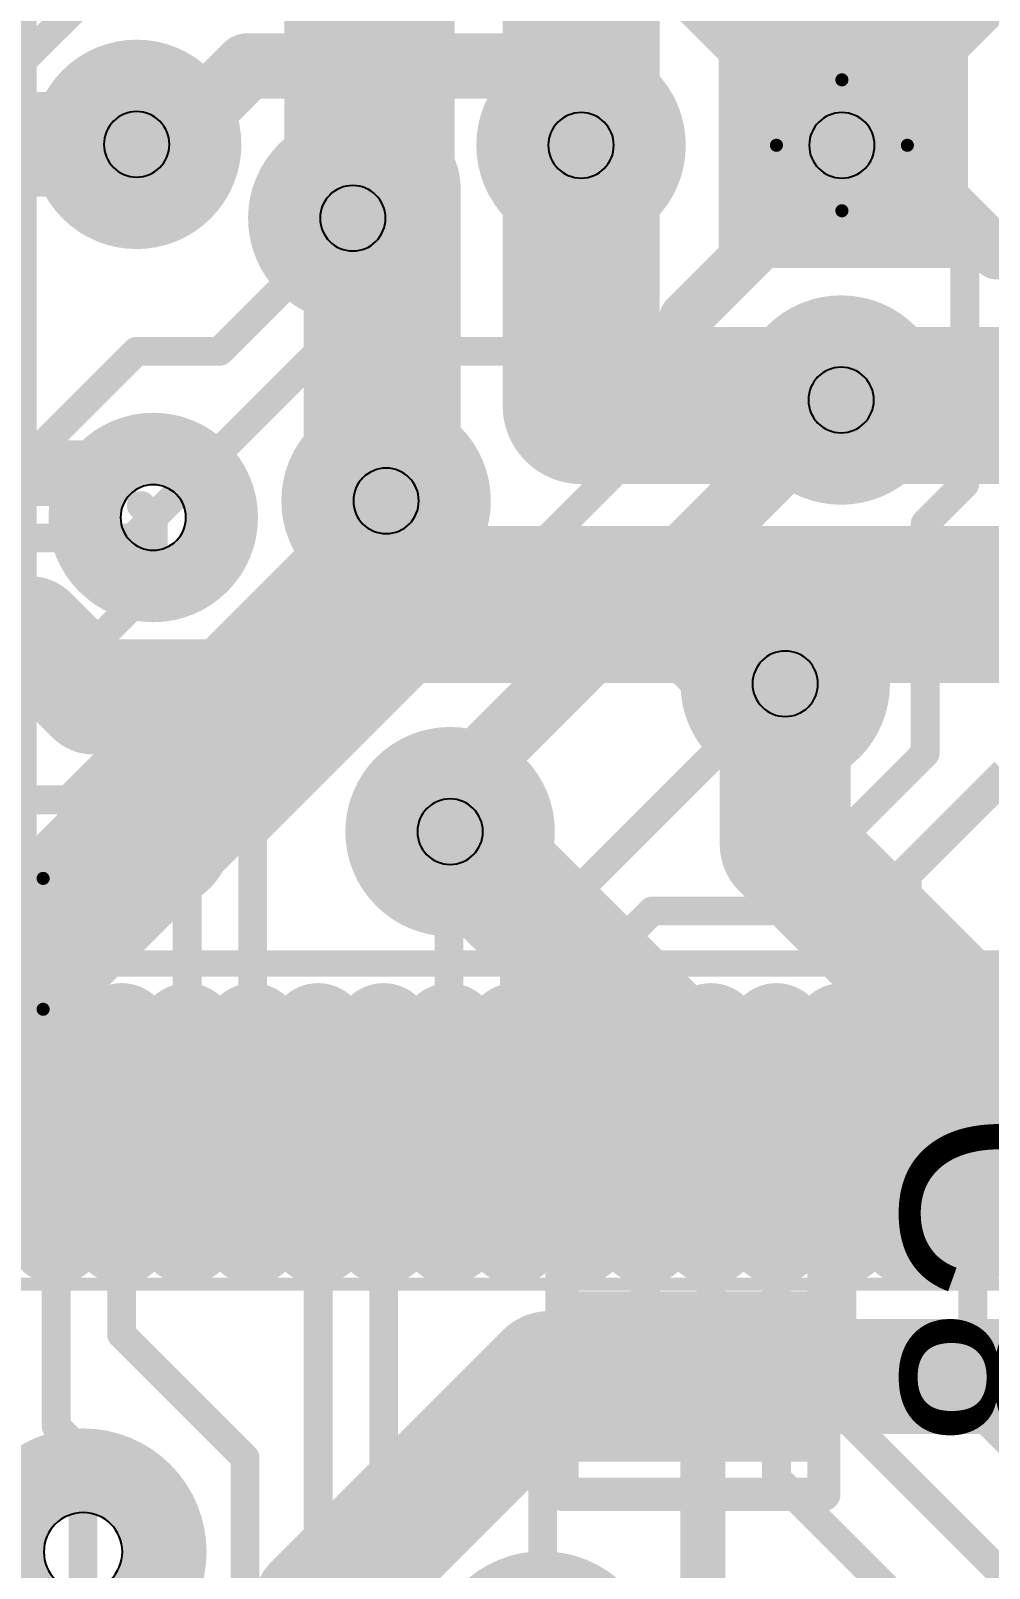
# Model space of a CAD drawing. Extents: x 0.11 to 5.41, y 1.37 to 6.94.
# Drawn here: x 3.1512 to 3.4394, y 4.7529 to 5.2153 of the extents above; entities that cross this region are included whole.
import ezdxf

# ---------------------------------------------------------------- set-up
doc = ezdxf.new("R2010")
doc.units = 0
doc.layers.get('0').update_dxf_attribs({"linetype": 'CONTINUOUS'})
for name, color, linetype in [('BOTTOMLAYER', 5, 'CONTINUOUS'), ('BOTTOMOVERLAY', 54, 'CONTINUOUS'), ('BOTTOMPASTE', 16, 'CONTINUOUS'), ('BOTTOMSOLDER', 6, 'CONTINUOUS'), ('DRILLDRAWING', 1, 'CONTINUOUS'), ('MECHANICAL13', 56, 'CONTINUOUS'), ('MECHANICAL15', 56, 'CONTINUOUS'), ('MULTILAYER', 9, 'CONTINUOUS'), ('TOPLAYER', 1, 'CONTINUOUS'), ('TOPOVERLAY', 2, 'CONTINUOUS'), ('TOPPASTE', 8, 'CONTINUOUS'), ('TOPSOLDER', 216, 'CONTINUOUS')]:
    doc.layers.add(name, color=color, linetype=linetype)

# ---------------------------------------------------------------- blocks, each defined once
blk = doc.blocks.new('PZ100_N_15')
at = {"layer": 'MECHANICAL13', "const_width": 0.003937}
blk.add_lwpolyline([(-0.2755906, 0.2755906), (-0.2755906, -0.2755905)], dxfattribs=at)
at = {"layer": 'MECHANICAL13'}
for points, const_width in [([(-0.2204725, 0.2401575, 1), (-0.2598425, 0.2401575, 1)], 0.003937), ([(-0.2608267, 0.2401575, 1), (-0.2588583, 0.2401575, 1)], 0.0019685), ([(-0.2214567, 0.2401575, 1), (-0.2194883, 0.2401575, 1)], 0.0019685)]:
    blk.add_lwpolyline(points, format="xyb", close=True, dxfattribs=dict(at, const_width=const_width))
at = {"layer": 'MECHANICAL15', "const_width": 0.003937}
for points in [[(-0.3425197, 0.3425197), (-0.3425197, -0.3425197)], [(0, 0.019685), (0, -0.019685)], [(-0.019685, 0), (0.019685, 0)]]:
    blk.add_lwpolyline(points, dxfattribs=at)
at = {"layer": 'MECHANICAL15', "const_width": 0.0019685}
for points in [[(-0.0009842, 0.019685, 1), (0.0009842, 0.019685, 1)], [(-0.0206692, 0, 1), (-0.0187008, 0, 1)], [(0.0187008, 0, 1), (0.0206692, 0, 1)], [(-0.0009842, -0.019685, 1), (0.0009842, -0.019685, 1)]]:
    blk.add_lwpolyline(points, format="xyb", close=True, dxfattribs=at)
at = {"layer": 'TOPLAYER', "const_width": 0.0049212}
for points in [[(-0.3277559, 0.2337599, -1), (-0.3277559, 0.2386811)], [(-0.2667323, 0.2386811, -1), (-0.2667323, 0.2337599)], [(-0.3277559, 0.2140748, -1), (-0.3277559, 0.218996)], [(-0.2667323, 0.218996, -1), (-0.2667323, 0.2140748)], [(-0.3277559, 0.1943898, -1), (-0.3277559, 0.199311)], [(-0.2667323, 0.199311, -1), (-0.2667323, 0.1943898)], [(-0.3277559, 0.1747048, -1), (-0.3277559, 0.179626)], [(-0.2667323, 0.179626, -1), (-0.2667323, 0.1747048)], [(-0.3277559, 0.1550197, -1), (-0.3277559, 0.1599409)], [(-0.2667323, 0.1599409, -1), (-0.2667323, 0.1550197)], [(-0.3277559, 0.1353347, -1), (-0.3277559, 0.1402559)], [(-0.2667323, 0.1402559, -1), (-0.2667323, 0.1353347)], [(-0.3277559, 0.1156496, -1), (-0.3277559, 0.1205708)], [(-0.2667323, 0.1205708, -1), (-0.2667323, 0.1156496)], [(-0.3277559, 0.0959646, -1), (-0.3277559, 0.1008858)], [(-0.2667323, 0.1008858, -1), (-0.2667323, 0.0959646)], [(-0.3277559, 0.0762796, -1), (-0.3277559, 0.0812008)], [(-0.2667323, 0.0812008, -1), (-0.2667323, 0.0762796)], [(-0.3277559, 0.0565945, -1), (-0.3277559, 0.0615157)], [(-0.2667323, 0.0615157, -1), (-0.2667323, 0.0565945)], [(-0.3277559, 0.0369095, -1), (-0.3277559, 0.0418307)], [(-0.2667323, 0.0418307, -1), (-0.2667323, 0.0369095)], [(-0.3277559, 0.0172244, -1), (-0.3277559, 0.0221456)], [(-0.2667323, 0.0221456, -1), (-0.2667323, 0.0172244)], [(-0.3277559, -0.0024606, -1), (-0.3277559, 0.0024606)], [(-0.2667323, 0.0024606, -1), (-0.2667323, -0.0024606)], [(-0.3277559, -0.0221456, -1), (-0.3277559, -0.0172244)], [(-0.2667323, -0.0172244, -1), (-0.2667323, -0.0221456)], [(-0.3277559, -0.0418307, -1), (-0.3277559, -0.0369095)], [(-0.2667323, -0.0369095, -1), (-0.2667323, -0.0418307)]]:
    blk.add_lwpolyline(points, format="xyb", dxfattribs=at)
for points in [[(-0.2667323, 0.2386811), (-0.3277559, 0.2386811)], [(-0.2667323, 0.2337599), (-0.3277559, 0.2337599)], [(-0.2667323, 0.218996), (-0.3277559, 0.218996)], [(-0.2667323, 0.2140748), (-0.3277559, 0.2140748)], [(-0.2667323, 0.199311), (-0.3277559, 0.199311)], [(-0.2667323, 0.1943898), (-0.3277559, 0.1943898)], [(-0.2667323, 0.179626), (-0.3277559, 0.179626)], [(-0.2667323, 0.1747048), (-0.3277559, 0.1747048)], [(-0.2667323, 0.1599409), (-0.3277559, 0.1599409)], [(-0.2667323, 0.1550197), (-0.3277559, 0.1550197)], [(-0.2667323, 0.1402559), (-0.3277559, 0.1402559)], [(-0.2667323, 0.1353347), (-0.3277559, 0.1353347)], [(-0.2667323, 0.1205708), (-0.3277559, 0.1205708)], [(-0.2667323, 0.1156496), (-0.3277559, 0.1156496)], [(-0.2667323, 0.1008858), (-0.3277559, 0.1008858)], [(-0.2667323, 0.0959646), (-0.3277559, 0.0959646)], [(-0.2667323, 0.0812008), (-0.3277559, 0.0812008)], [(-0.2667323, 0.0762796), (-0.3277559, 0.0762796)], [(-0.2667323, 0.0615157), (-0.3277559, 0.0615157)], [(-0.2667323, 0.0565945), (-0.3277559, 0.0565945)], [(-0.2667323, 0.0418307), (-0.3277559, 0.0418307)], [(-0.2667323, 0.0369095), (-0.3277559, 0.0369095)], [(-0.2667323, 0.0221456), (-0.3277559, 0.0221456)], [(-0.2667323, 0.0172244), (-0.3277559, 0.0172244)], [(-0.2667323, 0.0024606), (-0.3277559, 0.0024606)], [(-0.2667323, -0.0024606), (-0.3277559, -0.0024606)], [(-0.2667323, -0.0172244), (-0.3277559, -0.0172244)], [(-0.2667323, -0.0221456), (-0.3277559, -0.0221456)], [(-0.2667323, -0.0369095), (-0.3277559, -0.0369095)], [(-0.2667323, -0.0418307), (-0.3277559, -0.0418307)]]:
    blk.add_lwpolyline(points, dxfattribs=at)
for points in [[(-0.2997047, 0.2362205, 1), (-0.2947835, 0.2362205, 1)], [(-0.2997047, 0.2165354, 1), (-0.2947835, 0.2165354, 1)], [(-0.2997047, 0.1968504, 1), (-0.2947835, 0.1968504, 1)], [(-0.2997047, 0.1771654, 1), (-0.2947835, 0.1771654, 1)], [(-0.2997047, 0.1574803, 1), (-0.2947835, 0.1574803, 1)], [(-0.2997047, 0.1377953, 1), (-0.2947835, 0.1377953, 1)], [(-0.2997047, 0.1181102, 1), (-0.2947835, 0.1181102, 1)], [(-0.2997047, 0.0984252, 1), (-0.2947835, 0.0984252, 1)], [(-0.2997047, 0.0787402, 1), (-0.2947835, 0.0787402, 1)], [(-0.2997047, 0.0590551, 1), (-0.2947835, 0.0590551, 1)], [(-0.2997047, 0.0393701, 1), (-0.2947835, 0.0393701, 1)], [(-0.2997047, 0.019685, 1), (-0.2947835, 0.019685, 1)], [(-0.2997047, 0, 1), (-0.2947835, 0, 1)], [(-0.2997047, -0.019685, 1), (-0.2947835, -0.019685, 1)], [(-0.2997047, -0.0393701, 1), (-0.2947835, -0.0393701, 1)]]:
    blk.add_lwpolyline(points, format="xyb", close=True, dxfattribs=at)
at = {"layer": 'TOPOVERLAY', "const_width": 0.007874}
for points in [[(-0.246063, 0.246063), (0.246063, 0.246063)], [(-0.246063, 0.246063), (-0.246063, -0.246063)]]:
    blk.add_lwpolyline(points, dxfattribs=at)
at = {"layer": 'TOPOVERLAY'}
for points, const_width in [([(-0.2480315, 0.246063, 1), (-0.2440945, 0.246063, 1)], 0.003937), ([(-0.2480315, 0.246063, 1), (-0.2440945, 0.246063, 1)], 0.003937), ([(-0.1948819, 0.2066929, 1), (-0.2185039, 0.2066929, 1)], 0.023622), ([(-0.2244094, 0.2066929, 1), (-0.2125984, 0.2066929, 1)], 0.011811), ([(-0.2007874, 0.2066929, 1), (-0.1889764, 0.2066929, 1)], 0.011811)]:
    blk.add_lwpolyline(points, format="xyb", close=True, dxfattribs=dict(at, const_width=const_width))
at = {"layer": 'TOPPASTE', "const_width": 0.0049212}
for points in [[(-0.3277559, 0.2337599, -1), (-0.3277559, 0.2386811)], [(-0.2667323, 0.2386811, -1), (-0.2667323, 0.2337599)], [(-0.3277559, 0.2140748, -1), (-0.3277559, 0.218996)], [(-0.2667323, 0.218996, -1), (-0.2667323, 0.2140748)], [(-0.3277559, 0.1943898, -1), (-0.3277559, 0.199311)], [(-0.2667323, 0.199311, -1), (-0.2667323, 0.1943898)], [(-0.3277559, 0.1747048, -1), (-0.3277559, 0.179626)], [(-0.2667323, 0.179626, -1), (-0.2667323, 0.1747048)], [(-0.3277559, 0.1550197, -1), (-0.3277559, 0.1599409)], [(-0.2667323, 0.1599409, -1), (-0.2667323, 0.1550197)], [(-0.3277559, 0.1353347, -1), (-0.3277559, 0.1402559)], [(-0.2667323, 0.1402559, -1), (-0.2667323, 0.1353347)], [(-0.3277559, 0.1156496, -1), (-0.3277559, 0.1205708)], [(-0.2667323, 0.1205708, -1), (-0.2667323, 0.1156496)], [(-0.3277559, 0.0959646, -1), (-0.3277559, 0.1008858)], [(-0.2667323, 0.1008858, -1), (-0.2667323, 0.0959646)], [(-0.3277559, 0.0762796, -1), (-0.3277559, 0.0812008)], [(-0.2667323, 0.0812008, -1), (-0.2667323, 0.0762796)], [(-0.3277559, 0.0565945, -1), (-0.3277559, 0.0615157)], [(-0.2667323, 0.0615157, -1), (-0.2667323, 0.0565945)], [(-0.3277559, 0.0369095, -1), (-0.3277559, 0.0418307)], [(-0.2667323, 0.0418307, -1), (-0.2667323, 0.0369095)], [(-0.3277559, 0.0172244, -1), (-0.3277559, 0.0221456)], [(-0.2667323, 0.0221456, -1), (-0.2667323, 0.0172244)], [(-0.3277559, -0.0024606, -1), (-0.3277559, 0.0024606)], [(-0.2667323, 0.0024606, -1), (-0.2667323, -0.0024606)], [(-0.3277559, -0.0221456, -1), (-0.3277559, -0.0172244)], [(-0.2667323, -0.0172244, -1), (-0.2667323, -0.0221456)], [(-0.3277559, -0.0418307, -1), (-0.3277559, -0.0369095)], [(-0.2667323, -0.0369095, -1), (-0.2667323, -0.0418307)]]:
    blk.add_lwpolyline(points, format="xyb", dxfattribs=at)
for points in [[(-0.2667323, 0.2386811), (-0.3277559, 0.2386811)], [(-0.2667323, 0.2337599), (-0.3277559, 0.2337599)], [(-0.2667323, 0.218996), (-0.3277559, 0.218996)], [(-0.2667323, 0.2140748), (-0.3277559, 0.2140748)], [(-0.2667323, 0.199311), (-0.3277559, 0.199311)], [(-0.2667323, 0.1943898), (-0.3277559, 0.1943898)], [(-0.2667323, 0.179626), (-0.3277559, 0.179626)], [(-0.2667323, 0.1747048), (-0.3277559, 0.1747048)], [(-0.2667323, 0.1599409), (-0.3277559, 0.1599409)], [(-0.2667323, 0.1550197), (-0.3277559, 0.1550197)], [(-0.2667323, 0.1402559), (-0.3277559, 0.1402559)], [(-0.2667323, 0.1353347), (-0.3277559, 0.1353347)], [(-0.2667323, 0.1205708), (-0.3277559, 0.1205708)], [(-0.2667323, 0.1156496), (-0.3277559, 0.1156496)], [(-0.2667323, 0.1008858), (-0.3277559, 0.1008858)], [(-0.2667323, 0.0959646), (-0.3277559, 0.0959646)], [(-0.2667323, 0.0812008), (-0.3277559, 0.0812008)], [(-0.2667323, 0.0762796), (-0.3277559, 0.0762796)], [(-0.2667323, 0.0615157), (-0.3277559, 0.0615157)], [(-0.2667323, 0.0565945), (-0.3277559, 0.0565945)], [(-0.2667323, 0.0418307), (-0.3277559, 0.0418307)], [(-0.2667323, 0.0369095), (-0.3277559, 0.0369095)], [(-0.2667323, 0.0221456), (-0.3277559, 0.0221456)], [(-0.2667323, 0.0172244), (-0.3277559, 0.0172244)], [(-0.2667323, 0.0024606), (-0.3277559, 0.0024606)], [(-0.2667323, -0.0024606), (-0.3277559, -0.0024606)], [(-0.2667323, -0.0172244), (-0.3277559, -0.0172244)], [(-0.2667323, -0.0221456), (-0.3277559, -0.0221456)], [(-0.2667323, -0.0369095), (-0.3277559, -0.0369095)], [(-0.2667323, -0.0418307), (-0.3277559, -0.0418307)]]:
    blk.add_lwpolyline(points, dxfattribs=at)
for points in [[(-0.2997047, 0.2362205, 1), (-0.2947835, 0.2362205, 1)], [(-0.2997047, 0.2165354, 1), (-0.2947835, 0.2165354, 1)], [(-0.2997047, 0.1968504, 1), (-0.2947835, 0.1968504, 1)], [(-0.2997047, 0.1771654, 1), (-0.2947835, 0.1771654, 1)], [(-0.2997047, 0.1574803, 1), (-0.2947835, 0.1574803, 1)], [(-0.2997047, 0.1377953, 1), (-0.2947835, 0.1377953, 1)], [(-0.2997047, 0.1181102, 1), (-0.2947835, 0.1181102, 1)], [(-0.2997047, 0.0984252, 1), (-0.2947835, 0.0984252, 1)], [(-0.2997047, 0.0787402, 1), (-0.2947835, 0.0787402, 1)], [(-0.2997047, 0.0590551, 1), (-0.2947835, 0.0590551, 1)], [(-0.2997047, 0.0393701, 1), (-0.2947835, 0.0393701, 1)], [(-0.2997047, 0.019685, 1), (-0.2947835, 0.019685, 1)], [(-0.2997047, 0, 1), (-0.2947835, 0, 1)], [(-0.2997047, -0.019685, 1), (-0.2947835, -0.019685, 1)], [(-0.2997047, -0.0393701, 1), (-0.2947835, -0.0393701, 1)]]:
    blk.add_lwpolyline(points, format="xyb", close=True, dxfattribs=at)
at = {"layer": 'TOPSOLDER', "const_width": 0.0147637}
for points in [[(-0.3277559, 0.2288387, -1), (-0.3277559, 0.2436023)], [(-0.2667323, 0.2436023, -1), (-0.2667323, 0.2288387)], [(-0.3277559, 0.2091536, -1), (-0.3277559, 0.2239172)], [(-0.2667323, 0.2239172, -1), (-0.2667323, 0.2091536)], [(-0.3277559, 0.1894686, -1), (-0.3277559, 0.2042322)], [(-0.2667323, 0.2042322, -1), (-0.2667323, 0.1894686)], [(-0.3277559, 0.1697836, -1), (-0.3277559, 0.1845472)], [(-0.2667323, 0.1845472, -1), (-0.2667323, 0.1697836)], [(-0.3277559, 0.1500985, -1), (-0.3277559, 0.1648621)], [(-0.2667323, 0.1648621, -1), (-0.2667323, 0.1500985)], [(-0.3277559, 0.1304135, -1), (-0.3277559, 0.1451771)], [(-0.2667323, 0.1451771, -1), (-0.2667323, 0.1304135)], [(-0.3277559, 0.1107284, -1), (-0.3277559, 0.125492)], [(-0.2667323, 0.125492, -1), (-0.2667323, 0.1107284)], [(-0.3277559, 0.0910434, -1), (-0.3277559, 0.105807)], [(-0.2667323, 0.105807, -1), (-0.2667323, 0.0910434)], [(-0.3277559, 0.0713584, -1), (-0.3277559, 0.086122)], [(-0.2667323, 0.086122, -1), (-0.2667323, 0.0713584)], [(-0.3277559, 0.0516733, -1), (-0.3277559, 0.0664369)], [(-0.2667323, 0.0664369, -1), (-0.2667323, 0.0516733)], [(-0.3277559, 0.0319883, -1), (-0.3277559, 0.0467519)], [(-0.2667323, 0.0467519, -1), (-0.2667323, 0.0319883)], [(-0.3277559, 0.0123032, -1), (-0.3277559, 0.0270668)], [(-0.2667323, 0.0270668, -1), (-0.2667323, 0.0123032)], [(-0.3277559, -0.0073818, -1), (-0.3277559, 0.0073818)], [(-0.2667323, 0.0073818, -1), (-0.2667323, -0.0073818)], [(-0.3277559, -0.0270668, -1), (-0.3277559, -0.0123032)], [(-0.2667323, -0.0123032, -1), (-0.2667323, -0.0270668)], [(-0.3277559, -0.0467519, -1), (-0.3277559, -0.0319883)], [(-0.2667323, -0.0319883, -1), (-0.2667323, -0.0467519)]]:
    blk.add_lwpolyline(points, format="xyb", dxfattribs=at)
for points in [[(-0.2667323, 0.2436023), (-0.3277559, 0.2436023)], [(-0.2667323, 0.2288387), (-0.3277559, 0.2288387)], [(-0.2667323, 0.2239172), (-0.3277559, 0.2239172)], [(-0.2667323, 0.2091536), (-0.3277559, 0.2091536)], [(-0.2667323, 0.2042322), (-0.3277559, 0.2042322)], [(-0.2667323, 0.1894686), (-0.3277559, 0.1894686)], [(-0.2667323, 0.1845472), (-0.3277559, 0.1845472)], [(-0.2667323, 0.1697836), (-0.3277559, 0.1697836)], [(-0.2667323, 0.1648621), (-0.3277559, 0.1648621)], [(-0.2667323, 0.1500985), (-0.3277559, 0.1500985)], [(-0.2667323, 0.1451771), (-0.3277559, 0.1451771)], [(-0.2667323, 0.1304135), (-0.3277559, 0.1304135)], [(-0.2667323, 0.125492), (-0.3277559, 0.125492)], [(-0.2667323, 0.1107284), (-0.3277559, 0.1107284)], [(-0.2667323, 0.105807), (-0.3277559, 0.105807)], [(-0.2667323, 0.0910434), (-0.3277559, 0.0910434)], [(-0.2667323, 0.086122), (-0.3277559, 0.086122)], [(-0.2667323, 0.0713584), (-0.3277559, 0.0713584)], [(-0.2667323, 0.0664369), (-0.3277559, 0.0664369)], [(-0.2667323, 0.0516733), (-0.3277559, 0.0516733)], [(-0.2667323, 0.0467519), (-0.3277559, 0.0467519)], [(-0.2667323, 0.0319883), (-0.3277559, 0.0319883)], [(-0.2667323, 0.0270668), (-0.3277559, 0.0270668)], [(-0.2667323, 0.0123032), (-0.3277559, 0.0123032)], [(-0.2667323, 0.0073818), (-0.3277559, 0.0073818)], [(-0.2667323, -0.0073818), (-0.3277559, -0.0073818)], [(-0.2667323, -0.0123032), (-0.3277559, -0.0123032)], [(-0.2667323, -0.0270668), (-0.3277559, -0.0270668)], [(-0.2667323, -0.0319883), (-0.3277559, -0.0319883)], [(-0.2667323, -0.0467519), (-0.3277559, -0.0467519)]]:
    blk.add_lwpolyline(points, dxfattribs=at)
for points in [[(-0.304626, 0.2362205, 1), (-0.2898622, 0.2362205, 1)], [(-0.304626, 0.2165354, 1), (-0.2898622, 0.2165354, 1)], [(-0.304626, 0.1968504, 1), (-0.2898622, 0.1968504, 1)], [(-0.304626, 0.1771654, 1), (-0.2898622, 0.1771654, 1)], [(-0.304626, 0.1574803, 1), (-0.2898622, 0.1574803, 1)], [(-0.304626, 0.1377953, 1), (-0.2898622, 0.1377953, 1)], [(-0.304626, 0.1181102, 1), (-0.2898622, 0.1181102, 1)], [(-0.304626, 0.0984252, 1), (-0.2898622, 0.0984252, 1)], [(-0.304626, 0.0787402, 1), (-0.2898622, 0.0787402, 1)], [(-0.304626, 0.0590551, 1), (-0.2898622, 0.0590551, 1)], [(-0.304626, 0.0393701, 1), (-0.2898622, 0.0393701, 1)], [(-0.304626, 0.019685, 1), (-0.2898622, 0.019685, 1)], [(-0.304626, 0, 1), (-0.2898622, 0, 1)], [(-0.304626, -0.019685, 1), (-0.2898622, -0.019685, 1)], [(-0.304626, -0.0393701, 1), (-0.2898622, -0.0393701, 1)]]:
    blk.add_lwpolyline(points, format="xyb", close=True, dxfattribs=at)
blk = doc.blocks.new('TEST_POINT_THT_25')
at = {"layer": 'BOTTOMLAYER', "const_width": 0.007874}
blk.add_lwpolyline([(-0.015748, 0, 1), (0.015748, 0, 1)], format="xyb", close=True, dxfattribs=at)
at = {"layer": 'BOTTOMSOLDER', "const_width": 0.0177165}
blk.add_lwpolyline([(-0.0206693, 0, 1), (0.0206693, 0, 1)], format="xyb", close=True, dxfattribs=at)
at = {"layer": 'DRILLDRAWING'}
blk.add_lwpolyline([(-0.011811, 0, 1), (0.011811, 0, 1)], format="xyb", close=True, dxfattribs=at)
at = {"layer": 'MULTILAYER', "const_width": 0.007874}
blk.add_lwpolyline([(-0.015748, 0, 1), (0.015748, 0, 1)], format="xyb", close=True, dxfattribs=at)
at = {"layer": 'TOPLAYER', "const_width": 0.007874}
blk.add_lwpolyline([(-0.015748, 0, 1), (0.015748, 0, 1)], format="xyb", close=True, dxfattribs=at)
at = {"layer": 'TOPOVERLAY'}
for points, const_width in [([(0.0331896, 0, 1), (-0.0331896, 0, 1)], 0.007874), ([(-0.0351581, 0, 1), (-0.0312211, 0, 1)], 0.003937), ([(0.0312211, 0, 1), (0.0351581, 0, 1)], 0.003937)]:
    blk.add_lwpolyline(points, format="xyb", close=True, dxfattribs=dict(at, const_width=const_width))
at = {"layer": 'TOPSOLDER', "const_width": 0.0177165}
blk.add_lwpolyline([(-0.0206693, 0, 1), (0.0206693, 0, 1)], format="xyb", close=True, dxfattribs=at)
blk = doc.blocks.new('0805__2012__P_______B_92')
at = {"layer": 'BOTTOMLAYER'}
for points, const_width in [([(-0.007874, 0.0255905), (-0.007874, -0.0255905)], 0.015748), ([(0.007874, 0.0255905), (0.007874, -0.0255905)], 0.015748), ([(0.0551181, 0.0255905), (0.0551181, -0.0255905)], 0.015748), ([(0.0708661, 0.0255905), (0.0708661, -0.0255905)], 0.015748), ([(-0.015748, 0.0127952), (0.015748, 0.0127952)], 0.0255905), ([(0.0472441, 0.0127952), (0.0787401, 0.0127952)], 0.0255905), ([(-0.015748, -0.0127952), (0.015748, -0.0127952)], 0.0255905), ([(0.0472441, -0.0127952), (0.0787401, -0.0127952)], 0.0255905)]:
    blk.add_lwpolyline(points, dxfattribs=dict(at, const_width=const_width))
at = {"layer": 'BOTTOMLAYER', "const_width": 0.015748}
for points in [[(-0.007874, 0, 1), (0.007874, 0, 1)], [(0.0551181, 0, 1), (0.0708661, 0, 1)]]:
    blk.add_lwpolyline(points, format="xyb", close=True, dxfattribs=at)
at = {"layer": 'BOTTOMOVERLAY', "const_width": 0.01}
for points in [[(0.0984252, 0.0393701), (-0.0393701, 0.0393701)], [(-0.0393701, -0.0393701), (-0.0393701, 0.0393701)], [(0.0984252, -0.0393701), (0.0984252, 0.0393701)], [(0.0984252, -0.0393701), (-0.0393701, -0.0393701)], [(-0.0314961, -0.0393701), (-0.0393701, -0.0393701)]]:
    blk.add_lwpolyline(points, dxfattribs=at)
at = {"layer": 'BOTTOMOVERLAY', "const_width": 0.005}
for points in [[(-0.0418701, 0.0393701, 1), (-0.0368701, 0.0393701, 1)], [(-0.0418701, 0.0393701, 1), (-0.0368701, 0.0393701, 1)], [(0.0959252, 0.0393701, 1), (0.1009252, 0.0393701, 1)], [(0.0959252, 0.0393701, 1), (0.1009252, 0.0393701, 1)], [(-0.0418701, -0.0393701, 1), (-0.0368701, -0.0393701, 1)], [(-0.0418701, -0.0393701, 1), (-0.0368701, -0.0393701, 1)], [(-0.0418701, -0.0393701, 1), (-0.0368701, -0.0393701, 1)], [(-0.0339961, -0.0393701, 1), (-0.0289961, -0.0393701, 1)], [(0.0959252, -0.0393701, 1), (0.1009252, -0.0393701, 1)], [(0.0959252, -0.0393701, 1), (0.1009252, -0.0393701, 1)]]:
    blk.add_lwpolyline(points, format="xyb", close=True, dxfattribs=at)
at = {"layer": 'BOTTOMPASTE'}
for points, const_width in [([(-0.007874, 0.0255905), (-0.007874, -0.0255905)], 0.015748), ([(0.007874, 0.0255905), (0.007874, -0.0255905)], 0.015748), ([(0.0551181, 0.0255905), (0.0551181, -0.0255905)], 0.015748), ([(0.0708661, 0.0255905), (0.0708661, -0.0255905)], 0.015748), ([(-0.015748, 0.0127952), (0.015748, 0.0127952)], 0.0255905), ([(0.0472441, 0.0127952), (0.0787401, 0.0127952)], 0.0255905), ([(-0.015748, -0.0127952), (0.015748, -0.0127952)], 0.0255905), ([(0.0472441, -0.0127952), (0.0787401, -0.0127952)], 0.0255905)]:
    blk.add_lwpolyline(points, dxfattribs=dict(at, const_width=const_width))
at = {"layer": 'BOTTOMPASTE', "const_width": 0.015748}
for points in [[(-0.007874, 0, 1), (0.007874, 0, 1)], [(0.0551181, 0, 1), (0.0708661, 0, 1)]]:
    blk.add_lwpolyline(points, format="xyb", close=True, dxfattribs=at)
at = {"layer": 'BOTTOMSOLDER'}
for points, const_width in [([(-0.0127952, 0.035433), (-0.0127952, -0.035433)], 0.0255905), ([(0.0127952, 0.035433), (0.0127952, -0.035433)], 0.0255905), ([(0.0501969, 0.035433), (0.0501969, -0.035433)], 0.0255905), ([(0.0757873, 0.035433), (0.0757873, -0.035433)], 0.0255905), ([(-0.0255905, 0.0177165), (0.0255905, 0.0177165)], 0.035433), ([(0.0374016, 0.0177165), (0.0885826, 0.0177165)], 0.035433), ([(-0.0255905, -0.0177165), (0.0255905, -0.0177165)], 0.035433), ([(0.0374016, -0.0177165), (0.0885826, -0.0177165)], 0.035433)]:
    blk.add_lwpolyline(points, dxfattribs=dict(at, const_width=const_width))
at = {"layer": 'BOTTOMSOLDER', "const_width": 0.0255905}
for points in [[(-0.0127953, 0, 1), (0.0127953, 0, 1)], [(0.0501968, 0, 1), (0.0757874, 0, 1)]]:
    blk.add_lwpolyline(points, format="xyb", close=True, dxfattribs=at)

msp = doc.modelspace()

# ---------------------------------------------------------------- linework, layer by layer
at = {"layer": 'BOTTOMLAYER'}
for points, const_width in [([(3.253024, 5.1639531), (3.253024, 5.3189531)], 0.0511811), ([(3.3166854, 5.1026145), (3.3166854, 5.2582533)], 0.0472441), ([(3.0880259, 5.1811667), (3.183024, 5.1811667)], 0.0314961), ([(3.253024, 5.1639531), (3.2568429, 5.167772)], 0.0472441), ([(3.2568429, 5.0751342), (3.2568429, 5.167772)], 0.0472441), ([(3.248024, 5.1589531), (3.253024, 5.1639531)], 0.0472441), ([(3.3166854, 5.1026145), (3.4743626, 5.1026145)], 0.0472441), ([(3.2568429, 5.0751342), (3.258024, 5.0739531)], 0.0511811), ([(3.258024, 5.063024), (3.258024, 5.0739531)], 0.0472441), ([(3.0425198, 5.0822835), (3.1746936, 5.0822835)], 0.019685), ([(3.258024, 5.0449981), (3.258024, 5.063024)], 0.0472441), ([(3.1844413, 5.0725358), (3.188024, 5.0689531)], 0.0086614), ([(3.0880259, 4.875), (3.258024, 5.0449981)], 0.0472441), ([(3.258024, 5.042772), (3.258024, 5.0449981)], 0.0511811), ([(3.21, 5.015), (3.258024, 5.063024)], 0.0086614), ([(3.258024, 5.042772), (3.3542051, 5.042772)], 0.0472441), ([(3.3542051, 5.042772), (3.483024, 5.042772)], 0.0472441), ([(3.3542051, 5.042772), (3.378024, 5.0189531)], 0.0472441), ([(3.0880259, 5.0339531), (3.1510469, 5.0339531)], 0.0346457), ([(3.1510469, 5.0339531), (3.17, 5.015)], 0.0346457), ([(3.378024, 4.9706156), (3.378024, 5.0189531)], 0.0393701), ([(3.17, 5.015), (3.21, 5.015)], 0.0346457), ([(3.277276, 4.9744649), (3.35027, 4.9014709)], 0.0393701), ([(3.378024, 4.9706156), (3.438024, 4.9106156)], 0.0393701), ([(3.2769629, 4.9744649), (3.277276, 4.9744649)], 0.0098425), ([(3.438024, 4.9106156), (3.4960161, 4.9106156)], 0.0314961), ([(3.35027, 4.8736077), (3.35027, 4.9014709)], 0.0393701), ([(3.2375929, 4.7411362), (3.3070723, 4.8106156)], 0.0393701), ([(3.3070723, 4.8106156), (3.35027, 4.8106156)], 0.0393701), ([(3.3507874, 4.8106156), (3.533024, 4.8106156)], 0.0346457), ([(3.35027, 4.8106156), (3.3507874, 4.8106156)], 0.0086614), ([(3.3507874, 4.6592126), (3.3507874, 4.8106156)], 0.0086614), ([(3.1669291, 4.728937), (3.1669291, 4.757874)], 0.0086614), ([(3.2375929, 4.6962542), (3.2375929, 4.7411362)], 0.0393701)]:
    msp.add_lwpolyline(points, dxfattribs=dict(at, const_width=const_width))
for points, const_width in [([(3.167276, 5.1811667, 1), (3.198772, 5.1811667, 1)], 0.011811), ([(3.3009, 5.1808911, 1), (3.332396, 5.1808911, 1)], 0.011811), ([(3.3793252, 5.1808911, 1), (3.4108212, 5.1808911, 1)], 0.011811), ([(3.17515, 5.1811667, 1), (3.190898, 5.1811667, 1)], 0.015748), ([(3.2402287, 5.1639531, 1), (3.2658193, 5.1639531, 1)], 0.0255905), ([(3.2450319, 5.167772, 1), (3.2686539, 5.167772, 1)], 0.023622), ([(3.2450319, 5.167772, 1), (3.2686539, 5.167772, 1)], 0.023622), ([(3.241213, 5.1639531, 1), (3.264835, 5.1639531, 1)], 0.023622), ([(3.241213, 5.1639531, 1), (3.264835, 5.1639531, 1)], 0.023622), ([(3.236213, 5.1589531, 1), (3.259835, 5.1589531, 1)], 0.023622), ([(3.232276, 5.1589531, 1), (3.263772, 5.1589531, 1)], 0.011811), ([(3.3048744, 5.1026145, 1), (3.3284964, 5.1026145, 1)], 0.023622), ([(3.3048744, 5.1026145, 1), (3.3284964, 5.1026145, 1)], 0.023622), ([(3.3790889, 5.1042769, 1), (3.4105849, 5.1042769, 1)], 0.011811), ([(3.2440476, 5.0751342, 1), (3.2696382, 5.0751342, 1)], 0.0255905), ([(3.2452287, 5.0739531, 1), (3.2708193, 5.0739531, 1)], 0.0255905), ([(3.2450319, 5.0751342, 1), (3.2686539, 5.0751342, 1)], 0.023622), ([(3.246213, 5.0739531, 1), (3.269835, 5.0739531, 1)], 0.023622), ([(3.1697724, 5.0822835, 1), (3.1796148, 5.0822835, 1)], 0.0098425), ([(3.242276, 5.0739531, 1), (3.273772, 5.0739531, 1)], 0.011811), ([(3.172276, 5.0689531, 1), (3.203772, 5.0689531, 1)], 0.011811), ([(3.246213, 5.063024, 1), (3.269835, 5.063024, 1)], 0.023622), ([(3.246213, 5.063024, 1), (3.269835, 5.063024, 1)], 0.023622), ([(3.182276, 5.0725358, 1), (3.1866066, 5.0725358, 1)], 0.0043307), ([(3.1858587, 5.0689531, 1), (3.1901893, 5.0689531, 1)], 0.0043307), ([(3.2452287, 5.0449981, 1), (3.2708193, 5.0449981, 1)], 0.0255905), ([(3.2452287, 5.042772, 1), (3.2708193, 5.042772, 1)], 0.0255905), ([(3.246213, 5.0449981, 1), (3.269835, 5.0449981, 1)], 0.023622), ([(3.246213, 5.0449981, 1), (3.269835, 5.0449981, 1)], 0.023622), ([(3.246213, 5.042772, 1), (3.269835, 5.042772, 1)], 0.023622), ([(3.2558587, 5.063024, 1), (3.2601893, 5.063024, 1)], 0.0043307), ([(3.3423941, 5.042772, 1), (3.3660161, 5.042772, 1)], 0.023622), ([(3.3423941, 5.042772, 1), (3.3660161, 5.042772, 1)], 0.023622), ([(3.3423941, 5.042772, 1), (3.3660161, 5.042772, 1)], 0.023622), ([(3.1423855, 5.0339531, 1), (3.1597083, 5.0339531, 1)], 0.0173228), ([(3.1423855, 5.0339531, 1), (3.1597083, 5.0339531, 1)], 0.0173228), ([(3.366213, 5.0189531, 1), (3.389835, 5.0189531, 1)], 0.023622), ([(3.362276, 5.0189531, 1), (3.393772, 5.0189531, 1)], 0.011811), ([(3.3681815, 5.0189531, 1), (3.3878665, 5.0189531, 1)], 0.019685), ([(3.1613386, 5.015, 1), (3.1786614, 5.015, 1)], 0.0173228), ([(3.1613386, 5.015, 1), (3.1786614, 5.015, 1)], 0.0173228), ([(3.2013386, 5.015, 1), (3.2186614, 5.015, 1)], 0.0173228), ([(3.2078347, 5.015, 1), (3.2121653, 5.015, 1)], 0.0043307), ([(3.261528, 4.9744649, 1), (3.293024, 4.9744649, 1)], 0.011811), ([(3.2674335, 4.9744649, 1), (3.2871185, 4.9744649, 1)], 0.019685), ([(3.3681815, 4.9706156, 1), (3.3878665, 4.9706156, 1)], 0.019685), ([(3.3681815, 4.9706156, 1), (3.3878665, 4.9706156, 1)], 0.019685), ([(3.2745023, 4.9744649, 1), (3.2794235, 4.9744649, 1)], 0.0049212), ([(3.2748154, 4.9744649, 1), (3.2797366, 4.9744649, 1)], 0.0049212), ([(3.4281815, 4.9106156, 1), (3.4478665, 4.9106156, 1)], 0.019685), ([(3.43015, 4.9106156, 1), (3.445898, 4.9106156, 1)], 0.015748), ([(3.3404275, 4.9014709, 1), (3.3601125, 4.9014709, 1)], 0.019685), ([(3.3404275, 4.9014709, 1), (3.3601125, 4.9014709, 1)], 0.019685), ([(3.3404275, 4.8736077, 1), (3.3601125, 4.8736077, 1)], 0.019685), ([(3.2972298, 4.8106156, 1), (3.3169148, 4.8106156, 1)], 0.019685), ([(3.2972298, 4.8106156, 1), (3.3169148, 4.8106156, 1)], 0.019685), ([(3.3404275, 4.8106156, 1), (3.3601125, 4.8106156, 1)], 0.019685), ([(3.342126, 4.8106156, 1), (3.3594488, 4.8106156, 1)], 0.0173228), ([(3.3481047, 4.8106156, 1), (3.3524353, 4.8106156, 1)], 0.0043307), ([(3.3486221, 4.8106156, 1), (3.3529527, 4.8106156, 1)], 0.0043307), ([(3.3486221, 4.8106156, 1), (3.3529527, 4.8106156, 1)], 0.0043307), ([(3.1647638, 4.757874, 1), (3.1690944, 4.757874, 1)], 0.0043307), ([(3.2277504, 4.7411362, 1), (3.2474354, 4.7411362, 1)], 0.019685), ([(3.2277504, 4.7411362, 1), (3.2474354, 4.7411362, 1)], 0.019685)]:
    msp.add_lwpolyline(points, format="xyb", close=True, dxfattribs=dict(at, const_width=const_width))
msp.add_solid([(3.358024, 5.1439531), (3.433024, 5.1439531), (3.358024, 5.2189531), (3.433024, 5.2189531)], dxfattribs=at)
at = {"layer": 'BOTTOMSOLDER'}
for points, const_width in [([(3.1623547, 5.1811667, 1), (3.2036933, 5.1811667, 1)], 0.0216535), ([(3.2959787, 5.1808911, 1), (3.3373173, 5.1808911, 1)], 0.0216535), ([(3.3744039, 5.1808911, 1), (3.4157425, 5.1808911, 1)], 0.0216535), ([(3.2273547, 5.1589531, 1), (3.2686933, 5.1589531, 1)], 0.0216535), ([(3.3741676, 5.1042769, 1), (3.4155062, 5.1042769, 1)], 0.0216535), ([(3.2373547, 5.0739531, 1), (3.2786933, 5.0739531, 1)], 0.0216535), ([(3.1673547, 5.0689531, 1), (3.2086933, 5.0689531, 1)], 0.0216535), ([(3.3573547, 5.0189531, 1), (3.3986933, 5.0189531, 1)], 0.0216535), ([(3.2566067, 4.9744649, 1), (3.2979453, 4.9744649, 1)], 0.0216535), ([(3.2817914, 4.7232283, 1), (3.3284448, 4.7232283, 1)], 0.0230315)]:
    msp.add_lwpolyline(points, format="xyb", close=True, dxfattribs=dict(at, const_width=const_width))
at = {"layer": 'DRILLDRAWING'}
for points in [[(3.1731815, 5.1811667, 1), (3.1928665, 5.1811667, 1)], [(3.3068055, 5.1808911, 1), (3.3264905, 5.1808911, 1)], [(3.3852307, 5.1808911, 1), (3.4049157, 5.1808911, 1)], [(3.2381815, 5.1589531, 1), (3.2578665, 5.1589531, 1)], [(3.3849944, 5.1042769, 1), (3.4046794, 5.1042769, 1)], [(3.2481815, 5.0739531, 1), (3.2678665, 5.0739531, 1)], [(3.1781815, 5.0689531, 1), (3.1978665, 5.0689531, 1)], [(3.3681815, 5.0189531, 1), (3.3878665, 5.0189531, 1)], [(3.2674335, 4.9744649, 1), (3.2871185, 4.9744649, 1)]]:
    msp.add_lwpolyline(points, format="xyb", close=True, dxfattribs=at)
at = {"layer": 'MULTILAYER', "const_width": 0.011811}
for points in [[(3.167276, 5.1811667, 1), (3.198772, 5.1811667, 1)], [(3.3009, 5.1808911, 1), (3.332396, 5.1808911, 1)], [(3.3793252, 5.1808911, 1), (3.4108212, 5.1808911, 1)], [(3.232276, 5.1589531, 1), (3.263772, 5.1589531, 1)], [(3.3790889, 5.1042769, 1), (3.4105849, 5.1042769, 1)], [(3.242276, 5.0739531, 1), (3.273772, 5.0739531, 1)], [(3.172276, 5.0689531, 1), (3.203772, 5.0689531, 1)], [(3.362276, 5.0189531, 1), (3.393772, 5.0189531, 1)], [(3.261528, 4.9744649, 1), (3.293024, 4.9744649, 1)]]:
    msp.add_lwpolyline(points, format="xyb", close=True, dxfattribs=at)
at = {"layer": 'TOPLAYER'}
for points, const_width in [([(3.3390979, 5.2368664), (3.3950732, 5.1808911)], 0.015748), ([(3.3950732, 5.1808911), (3.448024, 5.2338419)], 0.015748), ([(3.1429845, 5.2005761), (3.1724084, 5.23)], 0.0086614), ([(3.1927109, 5.1811667), (3.2162686, 5.2047244)], 0.019685), ([(3.2162686, 5.2047244), (3.2928147, 5.2047244)], 0.019685), ([(3.2928147, 5.2047244), (3.316648, 5.1808911)], 0.019685), ([(3.183024, 5.1811667), (3.1927109, 5.1811667)], 0.019685), ([(3.4092664, 5.1808911), (3.4417323, 5.1484252)], 0.015748), ([(3.0978291, 5.1808911), (3.1827484, 5.1808911)], 0.0086614), ([(3.1827484, 5.1808911), (3.183024, 5.1811667)], 0.0086614), ([(3.348024, 5.1289531), (3.3950732, 5.1760023)], 0.015748), ([(3.3950732, 5.1808911), (3.4092664, 5.1808911)], 0.0086614), ([(3.3950732, 5.1760023), (3.3950732, 5.1808911)], 0.0086614), ([(3.208024, 5.1189531), (3.248024, 5.1589531)], 0.0086614), ([(3.4417323, 5.1484252), (3.4930455, 5.1484252)], 0.015748), ([(3.4320112, 5.0790584), (3.4320112, 5.1484252)], 0.0086614), ([(3.338024, 5.1189531), (3.348024, 5.1289531)], 0.0086614), ([(3.348024, 5.1039531), (3.348024, 5.1289531)], 0.0086614), ([(3.1465368, 5.0824659), (3.183024, 5.1189531)], 0.0086614), ([(3.183024, 5.1189531), (3.208024, 5.1189531)], 0.0086614), ([(3.188024, 5.0689531), (3.238024, 5.1189531)], 0.0086614), ([(3.238024, 5.1189531), (3.338024, 5.1189531)], 0.0086614), ([(3.2769629, 4.9864029), (3.3948369, 5.1042769)], 0.019685), ([(3.3948369, 5.0942769), (3.3948369, 5.1042769)], 0.011811), ([(3.2179078, 4.9738369), (3.348024, 5.1039531)], 0.0086614), ([(3.4201107, 5.0671579), (3.4320112, 5.0790584)], 0.0086614), ([(3.2503469, 5.066276), (3.258024, 5.0739531)], 0.0086614), ([(3.1818518, 5.0627809), (3.188024, 5.0689531)], 0.0086614), ([(3.188024, 5.0487652), (3.188024, 5.0689531)], 0.0086614), ([(3.1982228, 5.0197425), (3.2447563, 5.066276)], 0.0098425), ([(3.2447563, 5.066276), (3.2503469, 5.066276)], 0.0086614), ([(3.4201107, 4.9980355), (3.4201107, 5.0671579)], 0.0086614), ([(3.0978291, 5.0627809), (3.1818518, 5.0627809)], 0.0086614), ([(3.1429845, 5.0037257), (3.188024, 5.0487652)], 0.0086614), ([(3.162521, 4.9840407), (3.1982228, 5.0197425)], 0.0086614), ([(3.1982228, 4.883647), (3.1982228, 5.0197425)], 0.0086614), ([(3.296648, 4.9375771), (3.378024, 5.0189531)], 0.0086614), ([(3.396845, 4.9747698), (3.4201107, 4.9980355)], 0.0086614), ([(3.4147583, 4.9623961), (3.4443701, 4.9920079)], 0.0098425), ([(3.2769629, 4.883647), (3.2769629, 4.9864029)], 0.0086614), ([(3.0978291, 4.9840407), (3.162521, 4.9840407)], 0.0086614), ([(3.2179078, 4.883647), (3.2179078, 4.9738369)], 0.0086614), ([(3.373024, 4.9506156), (3.396845, 4.9744366)], 0.0086614), ([(3.396845, 4.9744366), (3.396845, 4.9747698)], 0.0086614), ([(3.4147583, 4.8836471), (3.4147583, 4.9623961)], 0.0086614), ([(3.316333, 4.9289246), (3.338024, 4.9506156)], 0.0086614), ([(3.338024, 4.9506156), (3.373024, 4.9506156)], 0.0086614), ([(3.296648, 4.883647), (3.296648, 4.9375771)], 0.0086614), ([(3.316333, 4.883647), (3.316333, 4.9289246)], 0.0086614), ([(3.1588527, 4.7955962), (3.1588527, 4.883647)], 0.0086614), ([(3.1785378, 4.8231945), (3.1785378, 4.883647)], 0.0086614), ([(3.2375929, 4.7005452), (3.2375929, 4.883647)], 0.0086614), ([(3.2572779, 4.7070286), (3.2572779, 4.883647)], 0.0086614), ([(3.3360181, 4.8285378), (3.3360181, 4.883647)], 0.0086614), ([(3.3557031, 4.7309111), (3.3557031, 4.883647)], 0.0086614), ([(3.3753882, 4.7801236), (3.3753882, 4.883647)], 0.0086614), ([(3.3950732, 4.799415), (3.3950732, 4.883647)], 0.0086614), ([(3.4147582, 4.883647), (3.4147583, 4.8836471)], 0.0098425), ([(3.4344432, 4.8836469), (3.4344433, 4.883647)], 0.0086614), ([(3.4344433, 4.8015016), (3.4344433, 4.883647)], 0.0086614), ([(3.3051181, 4.7976378), (3.3360181, 4.8285378)], 0.0086614), ([(3.1785378, 4.8231945), (3.2156299, 4.7861024)], 0.0086614), ([(3.4344433, 4.8015016), (3.6229134, 4.6130315)], 0.0086614), ([(3.1588527, 4.7955962), (3.1669291, 4.7875198)], 0.0086614), ([(3.3051181, 4.7232283), (3.3051181, 4.7976378)], 0.0086614), ([(3.3950732, 4.799415), (3.5409449, 4.6535433)], 0.0086614), ([(3.1669291, 4.757874), (3.1669291, 4.7875198)], 0.0086614), ([(3.2156299, 4.6963398), (3.2156299, 4.7861024)], 0.0086614), ([(3.3753882, 4.7801236), (3.4641732, 4.6913386)], 0.0086614)]:
    msp.add_lwpolyline(points, dxfattribs=dict(at, const_width=const_width))
for points, const_width in [([(3.2113474, 5.2047244, 1), (3.2211898, 5.2047244, 1)], 0.0098425), ([(3.2113474, 5.2047244, 1), (3.2211898, 5.2047244, 1)], 0.0098425), ([(3.2878935, 5.2047244, 1), (3.2977359, 5.2047244, 1)], 0.0098425), ([(3.2878935, 5.2047244, 1), (3.2977359, 5.2047244, 1)], 0.0098425), ([(3.167276, 5.1811667, 1), (3.198772, 5.1811667, 1)], 0.011811), ([(3.3009, 5.1808911, 1), (3.332396, 5.1808911, 1)], 0.011811), ([(3.3793252, 5.1808911, 1), (3.4108212, 5.1808911, 1)], 0.011811), ([(3.1781028, 5.1811667, 1), (3.1879452, 5.1811667, 1)], 0.0098425), ([(3.1877897, 5.1811667, 1), (3.1976321, 5.1811667, 1)], 0.0098425), ([(3.1877897, 5.1811667, 1), (3.1976321, 5.1811667, 1)], 0.0098425), ([(3.3117268, 5.1808911, 1), (3.3215692, 5.1808911, 1)], 0.0098425), ([(3.3911362, 5.1808911, 1), (3.3990102, 5.1808911, 1)], 0.007874), ([(3.3911362, 5.1808911, 1), (3.3990102, 5.1808911, 1)], 0.007874), ([(3.4053294, 5.1808911, 1), (3.4132034, 5.1808911, 1)], 0.007874), ([(3.1805831, 5.1808911, 1), (3.1849137, 5.1808911, 1)], 0.0043307), ([(3.1805831, 5.1808911, 1), (3.1849137, 5.1808911, 1)], 0.0043307), ([(3.1808587, 5.1811667, 1), (3.1851893, 5.1811667, 1)], 0.0043307), ([(3.3911362, 5.1760023, 1), (3.3990102, 5.1760023, 1)], 0.007874), ([(3.3929079, 5.1808911, 1), (3.3972385, 5.1808911, 1)], 0.0043307), ([(3.3929079, 5.1808911, 1), (3.3972385, 5.1808911, 1)], 0.0043307), ([(3.4071011, 5.1808911, 1), (3.4114317, 5.1808911, 1)], 0.0043307), ([(3.232276, 5.1589531, 1), (3.263772, 5.1589531, 1)], 0.011811), ([(3.3929079, 5.1760023, 1), (3.3972385, 5.1760023, 1)], 0.0043307), ([(3.2458587, 5.1589531, 1), (3.2501893, 5.1589531, 1)], 0.0043307), ([(3.4377953, 5.1484252, 1), (3.4456693, 5.1484252, 1)], 0.007874), ([(3.4377953, 5.1484252, 1), (3.4456693, 5.1484252, 1)], 0.007874), ([(3.4298459, 5.1484252, 1), (3.4341765, 5.1484252, 1)], 0.0043307), ([(3.344087, 5.1289531, 1), (3.351961, 5.1289531, 1)], 0.007874), ([(3.3458587, 5.1289531, 1), (3.3501893, 5.1289531, 1)], 0.0043307), ([(3.3458587, 5.1289531, 1), (3.3501893, 5.1289531, 1)], 0.0043307), ([(3.3790889, 5.1042769, 1), (3.4105849, 5.1042769, 1)], 0.011811), ([(3.1808587, 5.1189531, 1), (3.1851893, 5.1189531, 1)], 0.0043307), ([(3.1808587, 5.1189531, 1), (3.1851893, 5.1189531, 1)], 0.0043307), ([(3.2058587, 5.1189531, 1), (3.2101893, 5.1189531, 1)], 0.0043307), ([(3.2058587, 5.1189531, 1), (3.2101893, 5.1189531, 1)], 0.0043307), ([(3.2358587, 5.1189531, 1), (3.2401893, 5.1189531, 1)], 0.0043307), ([(3.2358587, 5.1189531, 1), (3.2401893, 5.1189531, 1)], 0.0043307), ([(3.3358587, 5.1189531, 1), (3.3401893, 5.1189531, 1)], 0.0043307), ([(3.3358587, 5.1189531, 1), (3.3401893, 5.1189531, 1)], 0.0043307), ([(3.3899157, 5.1042769, 1), (3.3997581, 5.1042769, 1)], 0.0098425), ([(3.3918842, 5.1042769, 1), (3.3977896, 5.1042769, 1)], 0.0059055), ([(3.3458587, 5.1039531, 1), (3.3501893, 5.1039531, 1)], 0.0043307), ([(3.3458587, 5.1039531, 1), (3.3501893, 5.1039531, 1)], 0.0043307), ([(3.3918842, 5.0942769, 1), (3.3977896, 5.0942769, 1)], 0.0059055), ([(3.242276, 5.0739531, 1), (3.273772, 5.0739531, 1)], 0.011811), ([(3.172276, 5.0689531, 1), (3.203772, 5.0689531, 1)], 0.011811), ([(3.4298459, 5.0790584, 1), (3.4341765, 5.0790584, 1)], 0.0043307), ([(3.4298459, 5.0790584, 1), (3.4341765, 5.0790584, 1)], 0.0043307), ([(3.2558587, 5.0739531, 1), (3.2601893, 5.0739531, 1)], 0.0043307), ([(3.1858587, 5.0689531, 1), (3.1901893, 5.0689531, 1)], 0.0043307), ([(3.1858587, 5.0689531, 1), (3.1901893, 5.0689531, 1)], 0.0043307), ([(3.1858587, 5.0689531, 1), (3.1901893, 5.0689531, 1)], 0.0043307), ([(3.2422957, 5.066276, 1), (3.2472169, 5.066276, 1)], 0.0049212), ([(3.242591, 5.066276, 1), (3.2469216, 5.066276, 1)], 0.0043307), ([(3.2481816, 5.066276, 1), (3.2525122, 5.066276, 1)], 0.0043307), ([(3.2481816, 5.066276, 1), (3.2525122, 5.066276, 1)], 0.0043307), ([(3.4179454, 5.0671579, 1), (3.422276, 5.0671579, 1)], 0.0043307), ([(3.4179454, 5.0671579, 1), (3.422276, 5.0671579, 1)], 0.0043307), ([(3.1796865, 5.0627809, 1), (3.1840171, 5.0627809, 1)], 0.0043307), ([(3.1796865, 5.0627809, 1), (3.1840171, 5.0627809, 1)], 0.0043307), ([(3.1858587, 5.0487652, 1), (3.1901893, 5.0487652, 1)], 0.0043307), ([(3.1858587, 5.0487652, 1), (3.1901893, 5.0487652, 1)], 0.0043307), ([(3.362276, 5.0189531, 1), (3.393772, 5.0189531, 1)], 0.011811), ([(3.1957622, 5.0197425, 1), (3.2006834, 5.0197425, 1)], 0.0049212), ([(3.1960575, 5.0197425, 1), (3.2003881, 5.0197425, 1)], 0.0043307), ([(3.1960575, 5.0197425, 1), (3.2003881, 5.0197425, 1)], 0.0043307), ([(3.3758587, 5.0189531, 1), (3.3801893, 5.0189531, 1)], 0.0043307), ([(3.4179454, 4.9980355, 1), (3.422276, 4.9980355, 1)], 0.0043307), ([(3.4179454, 4.9980355, 1), (3.422276, 4.9980355, 1)], 0.0043307), ([(3.261528, 4.9744649, 1), (3.293024, 4.9744649, 1)], 0.011811), ([(3.2720417, 4.9864029, 1), (3.2818841, 4.9864029, 1)], 0.0098425), ([(3.2747976, 4.9864029, 1), (3.2791282, 4.9864029, 1)], 0.0043307), ([(3.1603557, 4.9840407, 1), (3.1646863, 4.9840407, 1)], 0.0043307), ([(3.1603557, 4.9840407, 1), (3.1646863, 4.9840407, 1)], 0.0043307), ([(3.2157425, 4.9738369, 1), (3.2200731, 4.9738369, 1)], 0.0043307), ([(3.2157425, 4.9738369, 1), (3.2200731, 4.9738369, 1)], 0.0043307), ([(3.3946797, 4.9747698, 1), (3.3990103, 4.9747698, 1)], 0.0043307), ([(3.3946797, 4.9747698, 1), (3.3990103, 4.9747698, 1)], 0.0043307), ([(3.3946797, 4.9744366, 1), (3.3990103, 4.9744366, 1)], 0.0043307), ([(3.3946797, 4.9744366, 1), (3.3990103, 4.9744366, 1)], 0.0043307), ([(3.4122977, 4.9623961, 1), (3.4172189, 4.9623961, 1)], 0.0049212), ([(3.412593, 4.9623961, 1), (3.4169236, 4.9623961, 1)], 0.0043307), ([(3.3358587, 4.9506156, 1), (3.3401893, 4.9506156, 1)], 0.0043307), ([(3.3358587, 4.9506156, 1), (3.3401893, 4.9506156, 1)], 0.0043307), ([(3.3708587, 4.9506156, 1), (3.3751893, 4.9506156, 1)], 0.0043307), ([(3.3708587, 4.9506156, 1), (3.3751893, 4.9506156, 1)], 0.0043307), ([(3.2944827, 4.9375771, 1), (3.2988133, 4.9375771, 1)], 0.0043307), ([(3.2944827, 4.9375771, 1), (3.2988133, 4.9375771, 1)], 0.0043307), ([(3.3141677, 4.9289246, 1), (3.3184983, 4.9289246, 1)], 0.0043307), ([(3.3141677, 4.9289246, 1), (3.3184983, 4.9289246, 1)], 0.0043307), ([(3.1566874, 4.883647, 1), (3.161018, 4.883647, 1)], 0.0043307), ([(3.1763725, 4.883647, 1), (3.1807031, 4.883647, 1)], 0.0043307), ([(3.1960575, 4.883647, 1), (3.2003881, 4.883647, 1)], 0.0043307), ([(3.2157425, 4.883647, 1), (3.2200731, 4.883647, 1)], 0.0043307), ([(3.2354276, 4.883647, 1), (3.2397582, 4.883647, 1)], 0.0043307), ([(3.2551126, 4.883647, 1), (3.2594432, 4.883647, 1)], 0.0043307), ([(3.2747976, 4.883647, 1), (3.2791282, 4.883647, 1)], 0.0043307), ([(3.2944827, 4.883647, 1), (3.2988133, 4.883647, 1)], 0.0043307), ([(3.3141677, 4.883647, 1), (3.3184983, 4.883647, 1)], 0.0043307), ([(3.3338528, 4.883647, 1), (3.3381834, 4.883647, 1)], 0.0043307), ([(3.3535378, 4.883647, 1), (3.3578684, 4.883647, 1)], 0.0043307), ([(3.3732229, 4.883647, 1), (3.3775535, 4.883647, 1)], 0.0043307), ([(3.3929079, 4.883647, 1), (3.3972385, 4.883647, 1)], 0.0043307), ([(3.4122976, 4.883647, 1), (3.4172188, 4.883647, 1)], 0.0049212), ([(3.4122977, 4.8836471, 1), (3.4172189, 4.8836471, 1)], 0.0049212), ([(3.412593, 4.8836471, 1), (3.4169236, 4.8836471, 1)], 0.0043307), ([(3.4322779, 4.8836469, 1), (3.4366085, 4.8836469, 1)], 0.0043307), ([(3.432278, 4.883647, 1), (3.4366086, 4.883647, 1)], 0.0043307), ([(3.432278, 4.883647, 1), (3.4366086, 4.883647, 1)], 0.0043307), ([(3.3338528, 4.8285378, 1), (3.3381834, 4.8285378, 1)], 0.0043307), ([(3.3338528, 4.8285378, 1), (3.3381834, 4.8285378, 1)], 0.0043307), ([(3.1763725, 4.8231945, 1), (3.1807031, 4.8231945, 1)], 0.0043307), ([(3.1763725, 4.8231945, 1), (3.1807031, 4.8231945, 1)], 0.0043307), ([(3.432278, 4.8015016, 1), (3.4366086, 4.8015016, 1)], 0.0043307), ([(3.432278, 4.8015016, 1), (3.4366086, 4.8015016, 1)], 0.0043307), ([(3.1566874, 4.7955962, 1), (3.161018, 4.7955962, 1)], 0.0043307), ([(3.1566874, 4.7955962, 1), (3.161018, 4.7955962, 1)], 0.0043307), ([(3.3029528, 4.7976378, 1), (3.3072834, 4.7976378, 1)], 0.0043307), ([(3.3029528, 4.7976378, 1), (3.3072834, 4.7976378, 1)], 0.0043307), ([(3.3929079, 4.799415, 1), (3.3972385, 4.799415, 1)], 0.0043307), ([(3.3929079, 4.799415, 1), (3.3972385, 4.799415, 1)], 0.0043307), ([(3.1647638, 4.7875198, 1), (3.1690944, 4.7875198, 1)], 0.0043307), ([(3.1647638, 4.7875198, 1), (3.1690944, 4.7875198, 1)], 0.0043307), ([(3.2134646, 4.7861024, 1), (3.2177952, 4.7861024, 1)], 0.0043307), ([(3.2134646, 4.7861024, 1), (3.2177952, 4.7861024, 1)], 0.0043307), ([(3.3732229, 4.7801236, 1), (3.3775535, 4.7801236, 1)], 0.0043307), ([(3.3732229, 4.7801236, 1), (3.3775535, 4.7801236, 1)], 0.0043307), ([(3.1647638, 4.757874, 1), (3.1690944, 4.757874, 1)], 0.0043307)]:
    msp.add_lwpolyline(points, format="xyb", close=True, dxfattribs=dict(at, const_width=const_width))
at = {"layer": 'TOPSOLDER'}
for points, const_width in [([(3.1623547, 5.1811667, 1), (3.2036933, 5.1811667, 1)], 0.0216535), ([(3.2959787, 5.1808911, 1), (3.3373173, 5.1808911, 1)], 0.0216535), ([(3.3744039, 5.1808911, 1), (3.4157425, 5.1808911, 1)], 0.0216535), ([(3.2273547, 5.1589531, 1), (3.2686933, 5.1589531, 1)], 0.0216535), ([(3.3741676, 5.1042769, 1), (3.4155062, 5.1042769, 1)], 0.0216535), ([(3.2373547, 5.0739531, 1), (3.2786933, 5.0739531, 1)], 0.0216535), ([(3.1673547, 5.0689531, 1), (3.2086933, 5.0689531, 1)], 0.0216535), ([(3.3573547, 5.0189531, 1), (3.3986933, 5.0189531, 1)], 0.0216535), ([(3.2566067, 4.9744649, 1), (3.2979453, 4.9744649, 1)], 0.0216535), ([(3.2817914, 4.7232283, 1), (3.3284448, 4.7232283, 1)], 0.0230315)]:
    msp.add_lwpolyline(points, format="xyb", close=True, dxfattribs=dict(at, const_width=const_width))

# ---------------------------------------------------------------- block references
for name, p, rotation in [('PZ100_N_15', (3.3950732, 5.1808911), 90), ('0805__2012__P_______B_92', (3.35027, 4.8736077), 270), ('TEST_POINT_THT_25', (3.1669291, 4.757874), 180)]:
    msp.add_blockref(name, p, dxfattribs=dict(rotation=rotation))

# ---------------------------------------------------------------- texts
at = {"layer": 'BOTTOMOVERLAY', "text_generation_flag": 2}
msp.add_text('C8', height=0.06, rotation=89.99999999995735, dxfattribs=at).set_placement((3.473024, 4.8906156))

doc.saveas('drawing.dxf')
